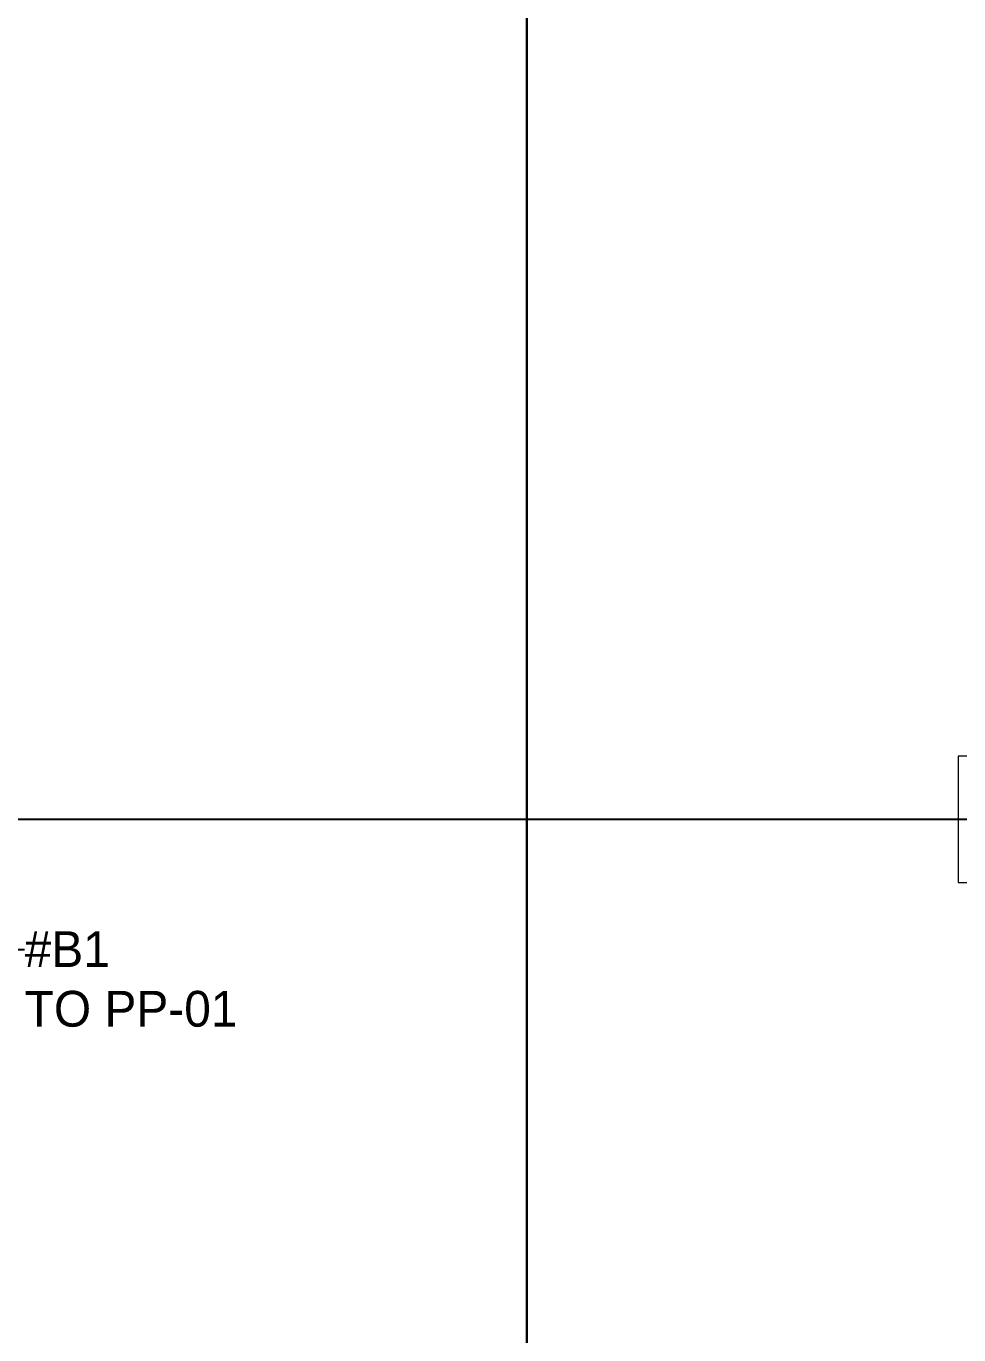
# Model space of a CAD drawing. Header units: metres. Extents: x 75097 to 220762, y -1557923 to -1361206.
# Drawn here: x 103643 to 107551, y -1406448 to -1400963 of the extents above; entities that cross this region are included whole.
import ezdxf
from ezdxf import colors
from ezdxf.entities.mleader import LeaderData, LeaderLine
from ezdxf.math import Vec2, Vec3

# ---------------------------------------------------------------- set-up
doc = ezdxf.new("R2010")
doc.units = ezdxf.units.M
doc.layers.get('0').update_dxf_attribs({"lineweight": 0})
doc.layers.add('A-100 - Copy$0$axes', color=8, linetype='Continuous')
doc.layers.add('A-100 - Copy$0$Structure', color=8, linetype='Continuous', lineweight=9)
doc.layers.add('E-LG', color=245, linetype='Continuous', lineweight=30)
doc.layers.add('E-POWR', color=7, linetype='Continuous', lineweight=9, true_color=0x4e7e3e)
doc.styles.get("Standard").update_dxf_attribs({"font": 'GOTHIC.TTF'})

# ---------------------------------------------------------------- blocks, each defined once
blk = doc.blocks.new('A-100 - Copy')
at = {"layer": 'A-100 - Copy$0$axes'}
blk.add_line((178940.3, -1404287.7, 2.4), (95748.8, -1404287.7, 2.4), dxfattribs=at)
at = {"layer": 'A-100 - Copy$0$Structure', "elevation": 0}
blk.add_lwpolyline([(108078.3, -1404552.7), (108078.3, -1404022.7), (107548.3, -1404022.7), (107548.3, -1404552.7), (108078.3, -1404552.7)], dxfattribs=at)

msp = doc.modelspace()

# ---------------------------------------------------------------- linework, layer by layer
at = {"layer": 'E-LG', "color": 1, "elevation": 0}
msp.add_lwpolyline([(107744.8, -1398668.1), (107611.9, -1398714.9), (105754.1, -1398714.9), (105294.3, -1398596.7), (105741.5, -1398787), (105741.5, -1407604.3), (103703.5, -1407604.3), (103401.5, -1407604.3), (103688.2, -1407738.1), (107542.5, -1407738.1), (107542.5, -1410371.4), (107744.8, -1410463.8), (107545.8, -1410575.1), (107545.8, -1413985.4), (107744.8, -1414061.2), (107544.4, -1414159.9), (107544.4, -1417307.8)], dxfattribs=at)

# ---------------------------------------------------------------- leaders
at = {"layer": 'E-POWR'}
ml = msp.add_multileader_mtext('Standard', dxfattribs=at)
ml.set_content('#B1\\PTO PP-01', color=256)
ml.set_leader_properties()
ml.build(insert=Vec2(0, 0))
ml.multileader.update_dxf_attribs({"text_right_attachment_type": 6, "dogleg_length": 200, "arrow_head_size": 200})
ctx = ml.context
ctx.base_point, ctx.char_height, ctx.arrow_head_size, ctx.landing_gap_size, ctx.plane_origin = Vec3(103636.8, -1404833.3, 2.4), 150, 200, 0.09, Vec3(104275.9, -1405916.9, 2.4)
ctx.right_attachment = 6
notes = []
notes.append((ctx, [(0, (1, 1, 0), (103436.8, -1404833.3, 2.4), (1, 0), 200, [(0, [(103078.9, -1404207.3, 2.4)], 0, [])])]))
ctx.mtext.insert, ctx.mtext.flow_direction = Vec3(103636.9, -1404756.4, 2.4), 5
for ctx, leaders in notes:
    for number, flags, end, landing, length, lines in leaders:
        leader = LeaderData()
        leader.index, (leader.has_last_leader_line, leader.has_dogleg_vector, leader.attachment_direction) = number, flags
        leader.last_leader_point, leader.dogleg_vector, leader.dogleg_length = Vec3(end), Vec3(landing), length
        for number, points, colour, breaks in lines:
            line = LeaderLine()
            line.index, line.vertices, line.color, line.breaks = number, Vec3.list(points), colors.encode_raw_color(colour), breaks
            leader.lines.append(line)
        ctx.leaders.append(leader)

# ---------------------------------------------------------------- next in the draw order: block references
msp.add_blockref('A-100 - Copy', (0, 0))

doc.saveas('drawing.dxf')
